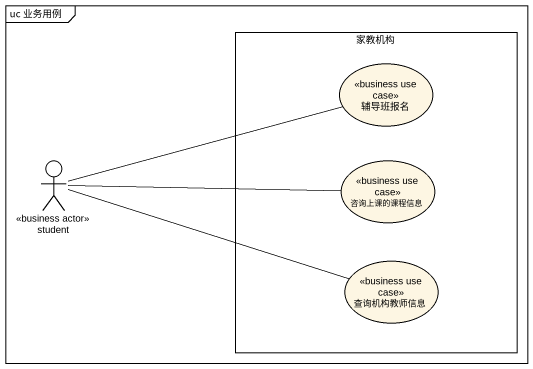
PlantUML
@startuml
mainframe uc 业务用例
rectangle 家教机构 {
  usecase 辅导班报名 <<business use case>>
  usecase 咨询上课的课程信息 <<business use case>>
  usecase 查询机构教师信息 <<business use case>>
}
actor student <<business actor>>
student -right- 辅导班报名
student -right- 咨询上课的课程信息
student -right- 查询机构教师信息
@enduml
